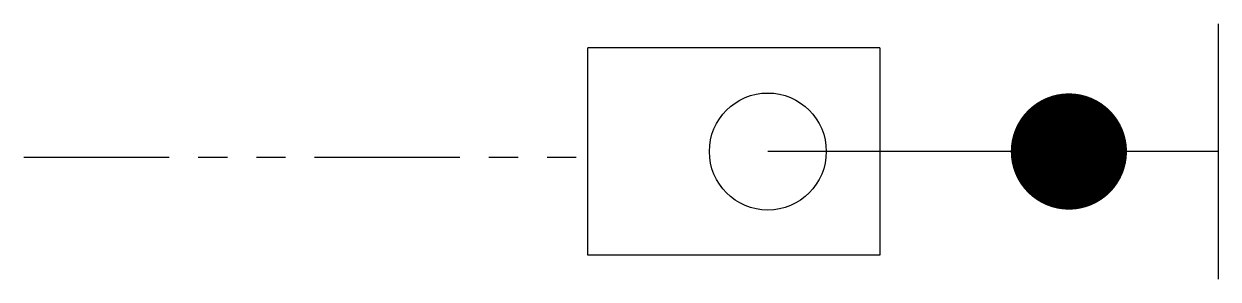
# Model space of a CAD drawing. Extents: x -20770.3 to -20744.7, y -11878.1 to -11872.7.
import ezdxf

# ---------------------------------------------------------------- set-up
doc = ezdxf.new("R2010")
doc.units = 0
doc.header["$MEASUREMENT"] = 0
doc.linetypes.add('PHANTOM2', pattern=[1.25, 0.625, -0.125, 0.125, -0.125, 0.125, -0.125])
doc.layers.get('0').update_dxf_attribs({"color": 3, "linetype": 'CONTINUOUS'})

msp = doc.modelspace()

# ---------------------------------------------------------------- linework, layer by layer
at = {"color": 2}
for p, q in [((-20744.663, -11872.654), (-20744.663, -11878.139)), ((-20758.212, -11877.624), (-20758.212, -11873.169)), ((-20751.933, -11873.169), (-20758.212, -11873.169)), ((-20751.933, -11873.169), (-20751.933, -11877.624)), ((-20744.663, -11875.397), (-20754.344, -11875.397)), ((-20751.933, -11877.624), (-20758.212, -11877.624))]:
    msp.add_line(p, q, dxfattribs=at)
at = {"color": 1, "linetype": 'PHANTOM2', "ltscale": 5}
msp.add_line((-20770.34, -11875.522), (-20758.212, -11875.522), dxfattribs=at)
at = {"color": 7, "const_width": 1.25}
msp.add_lwpolyline([(-20748.496, -11875.397, 1), (-20747.246, -11875.397, 1)], format="xyb", close=True, dxfattribs=at)
at = {"color": 2}
msp.add_circle((-20754.344, -11875.397), 1.257, dxfattribs=at)

doc.saveas('drawing.dxf')
